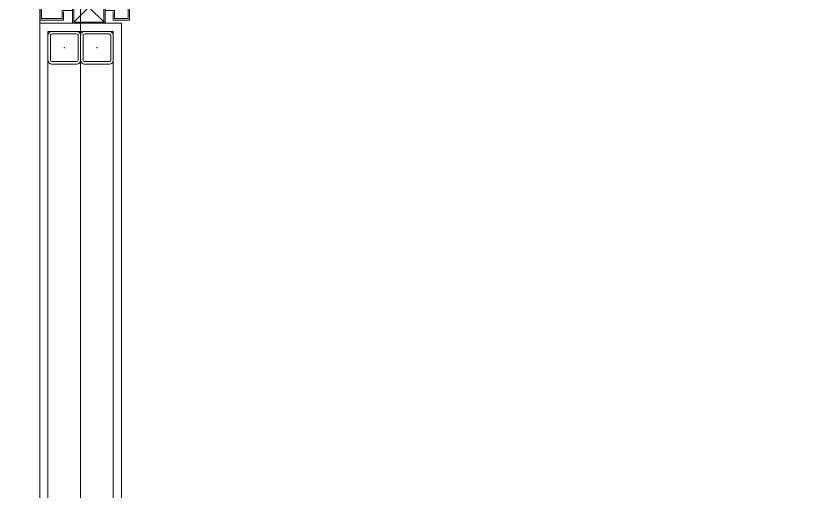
# Model space of a CAD drawing. Extents: x -1281 to 23780, y 0 to 7214.
# Drawn here: x 1514.6 to 1612.6, y 443.7 to 501.9 of the extents above; entities that cross this region are included whole.
import ezdxf

# ---------------------------------------------------------------- set-up
doc = ezdxf.new("R2010")
doc.units = 0
doc.header["$LTSCALE"] = 25
doc.header["$MEASUREMENT"] = 0
doc.layers.get('0').update_dxf_attribs({"color": 9, "lineweight": 9})
for name, color, linetype, lineweight in [('10', 9, 'Continuous', 9), ('11', 9, 'Continuous', 9), ('35', 9, 'Continuous', 9), ('40B', 9, 'Continuous', 9)]:
    doc.layers.add(name, color=color, linetype=linetype, lineweight=lineweight)

# ---------------------------------------------------------------- blocks, each defined once
blk = doc.blocks.new('Prf-40x40')
for points in [[(1.5, -2), (-1.5, -2, -0.414214), (-2, -1.5), (-2, 1.5, -0.414214), (-1.5, 2), (1.5, 2, -0.414214), (2, 1.5), (2, -1.5, -0.414214)], [(1.5, -1.7), (-1.5, -1.7, -0.414214), (-1.7, -1.5), (-1.7, 1.5, -0.414214), (-1.5, 1.7), (1.5, 1.7, -0.414214), (1.7, 1.5), (1.7, -1.5, -0.414214)]]:
    blk.add_lwpolyline(points, format="xyb", close=True)
blk.add_point((0, 0))
blk = doc.blocks.new('p-korkasa_40x40')
at = {"layer": '10'}
for points in [[(-2, -2), (-2, -2, 4.557572), (-2, -2), (2, -2, 6.895317), (2, -2), (2, -2), (2, 2), (-2, 2), (-2, -2)], [(-1.85, -1.85), (-1.85, 1.85), (1.85, 1.85), (1.85, -1.85), (-1.85, -1.85, -4.556435), (-1.85, -1.85)]]:
    blk.add_lwpolyline(points, format="xyb", close=True, dxfattribs=at)
for points in [[(2, -2), (-2, 2)], [(2, 2), (-2, -1.969)]]:
    blk.add_lwpolyline(points, dxfattribs=at)
blk = doc.blocks.new('p-kapı')
at = {"layer": '10'}
for points in [[(3, -1.4), (3, -0.425, -0.414214), (3.025, -0.4), (4.995, -0.4, -0.414214), (5.02, -0.425), (5.02, -4.05, -0.414214)], [(-5.98, -4.05), (-5.98, -0.425, -0.414214), (-5.955, -0.4), (-3.125, -0.4, -0.414214), (-3.1, -0.425), (-3.1, -1.4)]]:
    blk.add_lwpolyline(points, format="xyb", dxfattribs=at)
for points in [[(-5.78, -0.6), (-5.78, -4), (-2, -4), (-2, -1.58), (-3.26, -1.58), (-3.26, -0.6)], [(2, -1.58), (3.16, -1.58), (3.16, -0.6), (4.82, -0.6), (4.82, -4), (2, -4)]]:
    blk.add_lwpolyline(points, close=True, dxfattribs=at)
at = {"layer": '10', "rotation": 270}
blk.add_blockref('p-korkasa_40x40', (0, -2), dxfattribs=at)
blk = doc.blocks.new('p-zemin kat')
at = {"layer": '11'}
for points in [[(1517.5, 345), (1517.5, 501), (1527.5, 501), (1527.5, 345)], [(1518.5, 345), (1518.5, 500), (1526.5, 500), (1526.5, 345)]]:
    blk.add_lwpolyline(points, dxfattribs=at)
at = {"layer": '40B'}
blk.add_lwpolyline([(3287.328, 2825), (2222.5, 2825), (2222.5, 2815), (1955, 2815), (1955, 1945), (1959.5, 1945), (1959.5, 1385), (1162.5, 1385), (1162.5, 730), (1392.5, 730), (1392.5, 325), (1522.5, 325), (1522.5, 725), (1802.596, 725), (1802.596, 730), (1831.783, 791.16), (1935.267, 740.054, -0.306949), (4278.593, 2070.681, 0.001238)], format="xyb", dxfattribs=at)
blk.add_lwpolyline([(1577.5, 348.005), (1577.5, 325), (1675.978, 325), (1675.978, 347), (1736.736, 536.207), (1812.307, 720), (1812.307, 725), (1522.5, 725), (1522.5, 325)], close=True, dxfattribs=at)
at = {"xscale": -1, "rotation": 180}
blk.add_blockref('p-kapı', (1523.5, 501), dxfattribs=at)
at = {"layer": '10', "xscale": -1}
for p in [(1520.5, 498), (1524.5, 498)]:
    blk.add_blockref('Prf-40x40', p, dxfattribs=at)

msp = doc.modelspace()

# ---------------------------------------------------------------- linework, layer by layer
at = {"layer": '35'}
msp.add_lwpolyline([(1527.5, 347), (1675.978, 347, -0.039712), (1812.307, 720), (1527.5, 720), (1527.5, 591), (1517.5, 591), (1517.5, 501), (1527.5, 501)], format="xyb", close=True, dxfattribs=at)

# ---------------------------------------------------------------- block references
at = {"layer": '10'}
msp.add_blockref('p-zemin kat', (0, 0), dxfattribs=at)

doc.saveas('drawing.dxf')
